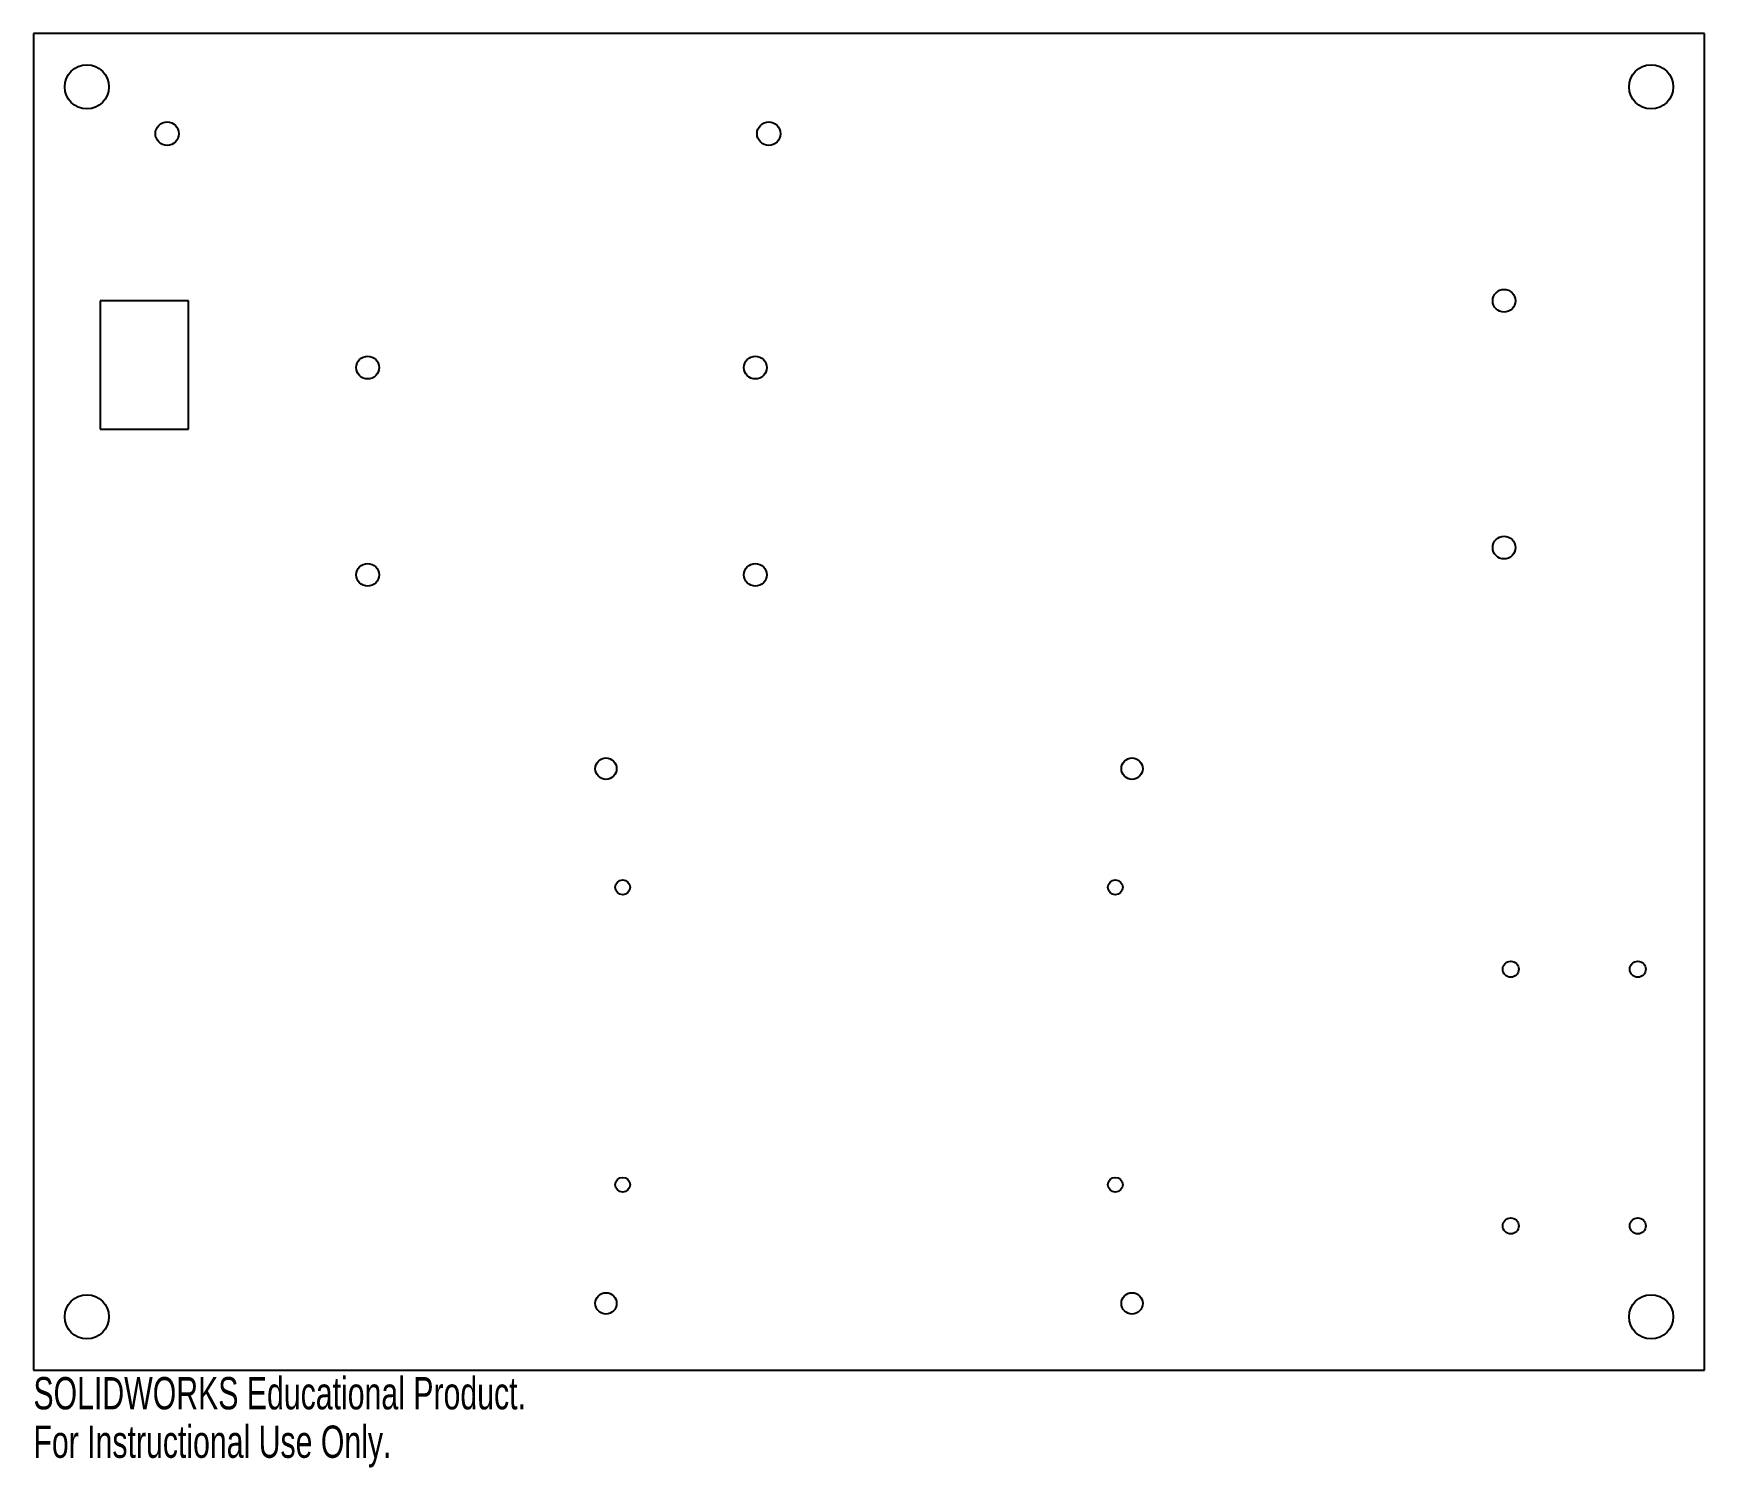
# Model space of a CAD drawing. Header units: millimetres. Extents: x -125 to 125, y -115 to 100.
import ezdxf

# ---------------------------------------------------------------- set-up
doc = ezdxf.new("R2010")
doc.units = ezdxf.units.MM
doc.styles.add('SLDTEXTSTYLE0', font='TXT', dxfattribs={"width": 0.7})

msp = doc.modelspace()

# ---------------------------------------------------------------- linework, layer by layer
at = {"color": 7, "linetype": 'Continuous', "lineweight": 25}
for p, q in [((-125, 100), (-125, -100)), ((125, 100), (-125, 100)), ((125, -100), (125, 100)), ((-101.8, 60), (-115, 60)), ((-115, 60), (-115, 40.8)), ((-101.8, 40.8), (-101.8, 60)), ((-115, 40.8), (-101.8, 40.8)), ((-125, -100), (125, -100))]:
    msp.add_line(p, q, dxfattribs=at)
for centre, radius in [((-117, 92), 3.3), ((117, 92), 3.3), ((-105, 85), 1.75), ((-15, 85), 1.75), ((95, 60), 1.7), ((-75, 50), 1.7), ((-17, 50), 1.7), ((95, 23.07), 1.7), ((-75, 19), 1.7), ((-17, 19), 1.7), ((-39.35, -10), 1.6), ((39.35, -10), 1.6), ((-36.85, -27.75), 1.1), ((36.85, -27.75), 1.1), ((96, -40), 1.2), ((115, -40), 1.2), ((-36.85, -72.25), 1.1), ((36.85, -72.25), 1.1), ((96, -78.4), 1.2), ((115, -78.4), 1.2), ((-117, -92), 3.3), ((-39.35, -90), 1.6), ((39.35, -90), 1.6), ((117, -92), 3.3)]:
    msp.add_circle(centre, radius, dxfattribs=at)

# ---------------------------------------------------------------- texts
at = {"color": 7, "linetype": 'Continuous', "char_height": 4.8336, "attachment_point": 1, "style": 'SLDTEXTSTYLE0'}
for s, insert in [('SOLIDWORKS Educational Product.', (-125, -101.02)), ('For Instructional Use Only.', (-125, -108.27))]:
    msp.add_mtext(s, dxfattribs=dict(at, insert=insert))

doc.saveas('drawing.dxf')
